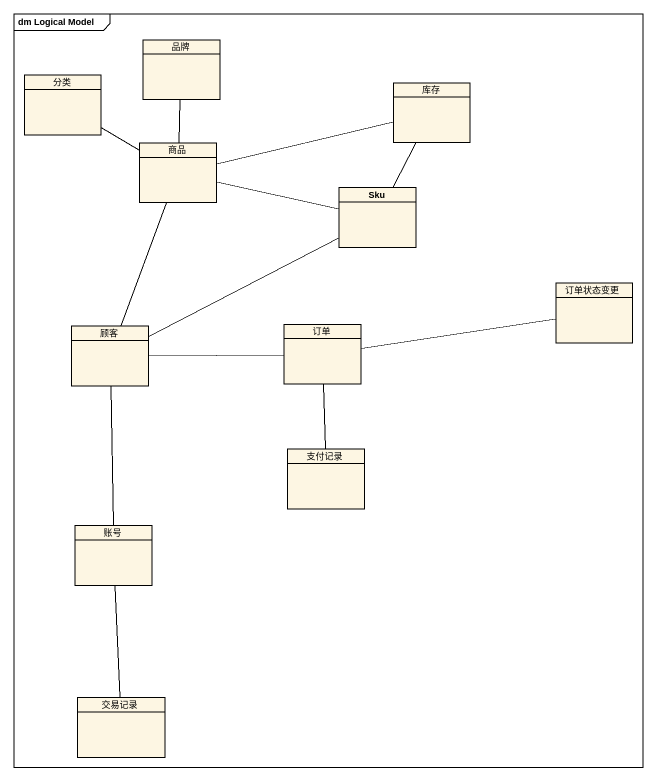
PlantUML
@startuml
mainframe dm Logical Model
hide circle
hide empty members
class 品牌
class 分类
class 库存
class 商品
class Sku
class 订单状态变更
class 顾客
class 订单
class 支付记录
class 账号
class 交易记录
商品 -up- 品牌
商品 -left- 分类
商品 -right- 库存
商品 -right- Sku
Sku -up- 库存
顾客 -up- 商品
顾客 -right- Sku
顾客 -right- 订单
顾客 -- 账号
订单 -right- 订单状态变更
订单 -- 支付记录
账号 -- 交易记录
@enduml
